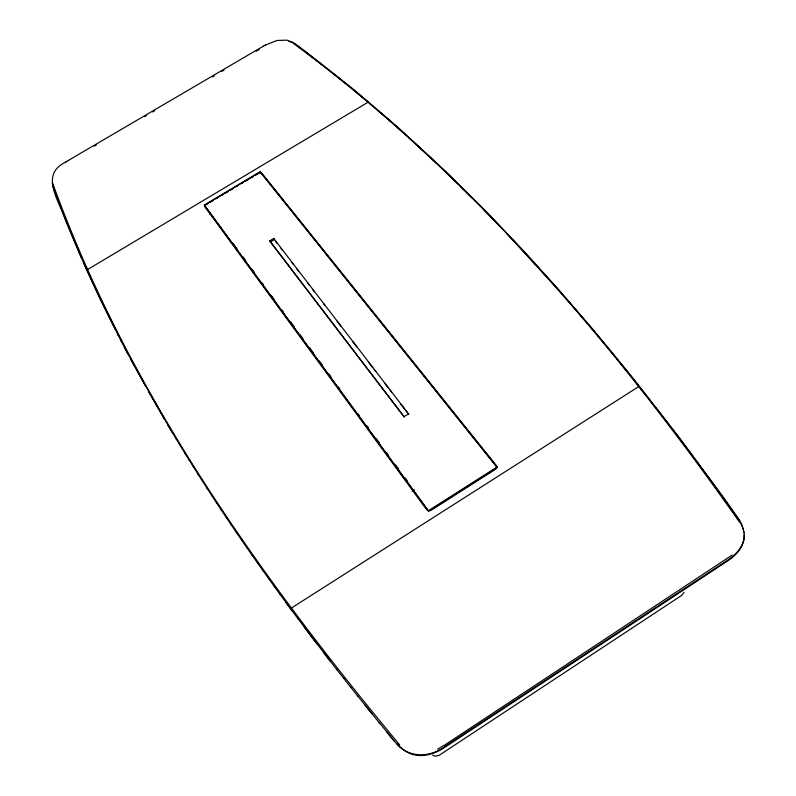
<?xml version="1.0" encoding="UTF-8"?>
<svg xmlns="http://www.w3.org/2000/svg" width="796" height="796" viewBox="0 0 796 796"><rect width="100%" height="100%" fill="white"/><g stroke="black" fill="none" stroke-linecap="round" stroke-linejoin="round"><path stroke-width="1.19" d="M744.151 534.444C744.658 545.758 736.002 554.792 727.116 560.503L444.924 746.469C430.925 757.414 408.895 758.518 396.935 743.912M683.963 592.393L681.784 595.318L439.074 755.364L435.571 756.18L432.636 755.245M732.121 555.091L444.855 744.947L437.591 749.126M66.138 161.857C41.78 173.269 55.72 195.189 62.904 213.318C77.381 250.382 93.958 286.59 111.649 322.211M428.586 511.251L428.367 510.763L497.022 467.043L260.192 171.737L204.323 205.099L428.586 511.251L497.211 467.56L497.022 467.043M412.258 491.222L414.358 489.888M65.67 162.076L68.575 160.364M269.725 240.959L273.744 238.531L408.816 414.298L408.597 413.791L404.06 416.636L269.725 240.959L404.278 417.144M269.973 241.486L273.993 239.059M271.227 241.407L274.242 239.586L273.744 238.531M205.647 204.98L207.756 203.726M209.855 202.463L213.02 200.582M216.184 198.692L218.293 197.428M221.447 195.547L223.557 194.284M225.666 193.03L227.775 191.766M229.885 190.513L233.039 188.622M236.203 186.732L238.312 185.478M241.477 183.587L243.576 182.334M245.685 181.07L248.85 179.18M250.959 177.926L253.068 176.662M255.168 175.409L260.441 172.264L497.211 467.56M68.118 160.583L263.287 46.198M94.296 146.136L96.356 144.932M144.484 116.713L146.534 115.519M152.643 111.938L154.683 110.743M212.413 76.904L214.432 75.719M221.875 71.351L224.024 70.098M256.113 51.282L259.317 49.412M263.008 46.407L265.715 44.835M265.436 45.054L276.998 40.477L286.878 40.158L293.814 42.845L304.908 51.024L353.175 89.052L397.9 127.3L444.019 169.846L486.346 211.726L524.544 251.864L558.245 289.157L592.93 329.375L628.701 372.797L678.292 436.268L723.693 497.689L739.116 519.47L742.19 525.599L743.942 532.235M288.978 41.302L290.739 41.889M291.804 42.178C469.103 172.623 613.427 342.897 739.454 522.017M296.649 45.352L300.44 48.178M305.196 51.74L314.728 59.003M316.649 60.476L324.32 66.426M327.216 68.695L329.146 70.207M331.076 71.739L333.007 73.272M333.972 74.038L341.245 79.859M343.683 81.819L345.305 83.132M353.444 89.779L368.2 102.087M369.851 103.49L373.155 106.286M378.12 110.535L391.443 122.116M394.796 125.072L405.741 134.822M409.114 137.877L436.467 163.19M444.258 170.593L458.217 184.105M399.721 744.947C258.72 575.538 128.176 391.393 52.446 182.722M460.844 186.692L472.824 198.572M483.5 209.348L502.783 229.248M506.684 233.347L557.618 288.978M368.041 102.226L87.48 269.605M638.641 386.647L291.495 607.995M558.424 289.893L562.503 294.53M564.135 296.391L569.15 302.142M569.866 302.968L577.08 311.306M579.249 313.833L587.249 323.196M588.712 324.917L595.299 332.738M597.507 335.365L604.154 343.325M605.637 345.106L615.308 356.857M386.727 731.753C394.647 741.912 403.701 754.061 417.651 755.404C427.542 756.449 437.133 752.349 445.243 747.026L727.216 561.19C737.186 555.031 746.459 544.046 743.852 531.539M394.687 741.534L379.234 722.599M616.8 358.678L618.303 360.528M619.805 362.369L628.85 373.533M379.592 723.166L364.598 704.55M372.22 714.102L357.454 695.634M630.372 375.423L631.885 377.314M633.407 379.214L647.168 396.547M350.429 686.809L357.822 696.211M343.504 678.053L350.797 687.376M648.541 398.298L652.66 403.542M336.698 669.366L343.882 678.62M654.033 405.313L658.869 411.512M337.076 669.943L323.415 652.222M659.556 412.408L669.297 425.044M330.38 661.337L304.251 627.049M275.764 241.546L277.277 243.516M281.058 248.442L282.58 250.412M291.664 262.222L293.177 264.192M296.958 269.118L298.48 271.088M307.564 282.898L309.077 284.868M312.868 289.794L314.38 291.754M323.465 303.575L324.977 305.545M337.096 321.295L340.887 326.211M352.996 341.962L356.787 346.887M368.896 362.638L372.687 367.563M374.2 369.533L375.712 371.493M384.806 383.314L388.587 388.229M390.1 390.199L391.612 392.169M400.706 403.98L404.487 408.905M406 410.875L407.522 412.845M670.69 426.865L674.202 431.452M675.605 433.303L686.908 448.257M317.305 644.352L298.072 618.79M688.331 450.148L693.326 456.824M694.749 458.745L700.5 466.486M298.46 619.388L286.003 602.482M701.933 468.436L703.375 470.386M292.381 611.199L280.112 594.423M704.092 471.361L709.893 479.262M233.218 243.576L236.89 248.591M242.77 256.601L245.705 260.61M252.322 269.625L254.521 272.63M261.874 282.65L263.347 284.65M271.426 295.664L274.361 299.674M281.714 309.694L283.177 311.694M290.53 321.713L294.202 326.718M300.082 334.728L303.017 338.738M309.634 347.752L313.306 352.767M319.186 360.777L322.121 364.787M328.738 373.802L330.937 376.806M338.29 386.816L339.753 388.826M358.12 413.86L359.593 415.87M366.946 425.88L368.409 427.89M376.498 438.904L379.433 442.914M386.776 452.934L388.249 454.934M395.592 464.954L398.537 468.953M405.144 477.968L407.353 480.973M204.323 205.099L428.367 510.763M710.619 480.247L740.34 522.226M274.312 586.433L280.51 595.03M268.61 578.503L274.71 587.04M262.988 570.633L269.008 579.11M257.466 562.832L263.396 571.249M252.034 555.091L257.874 563.449M246.68 547.409L252.441 555.698M241.417 539.778L247.088 548.016M236.243 532.216L241.825 540.394M231.148 524.703L236.651 532.832M226.134 517.251L231.556 525.33M221.198 509.858L226.542 517.878M216.343 502.515L221.616 510.475M211.577 495.221L216.761 503.142M206.88 487.988L211.995 495.848M202.254 480.804L207.298 488.615M197.716 473.68L202.672 481.441M193.239 466.605L198.134 474.307M188.841 459.571L193.667 467.232M184.523 452.596L189.269 460.207M180.264 445.67L184.941 453.232M176.085 438.785L180.692 446.307M176.503 439.422L167.916 425.173M172.394 432.596L148.683 391.93M164.364 419.074L131.002 359.792M145.449 386.07L124.355 347.225M128.076 354.14L121.111 341.006M117.927 334.817L121.539 341.653M118.355 335.474L99.978 298.53L83.869 263.536M112.156 323.226L115.231 329.335M260.192 171.737L260.441 172.264M740.917 523.261L743.285 529.29M81.779 258.491L65.919 220.522M65.481 219.427L55.531 193.528M55.143 192.463L52.317 183.667M209.806 214.224A3.005 2 -26.6 0 1 210.502 213.408M205.07 205.617A3.035 2 -26.6 0 0 205.149 207.229L426.497 509.46A3.791 3.134 -23.8 0 0 431.551 509.987L494.913 469.64A3.781 3.094 -19 0 0 496.087 465.172L261.914 173.319A3.015 1.98 -24.7 0 0 258.093 173.279L206.552 204.055A3.035 2 -26.6 0 0 205.418 205.04"/></g></svg>
